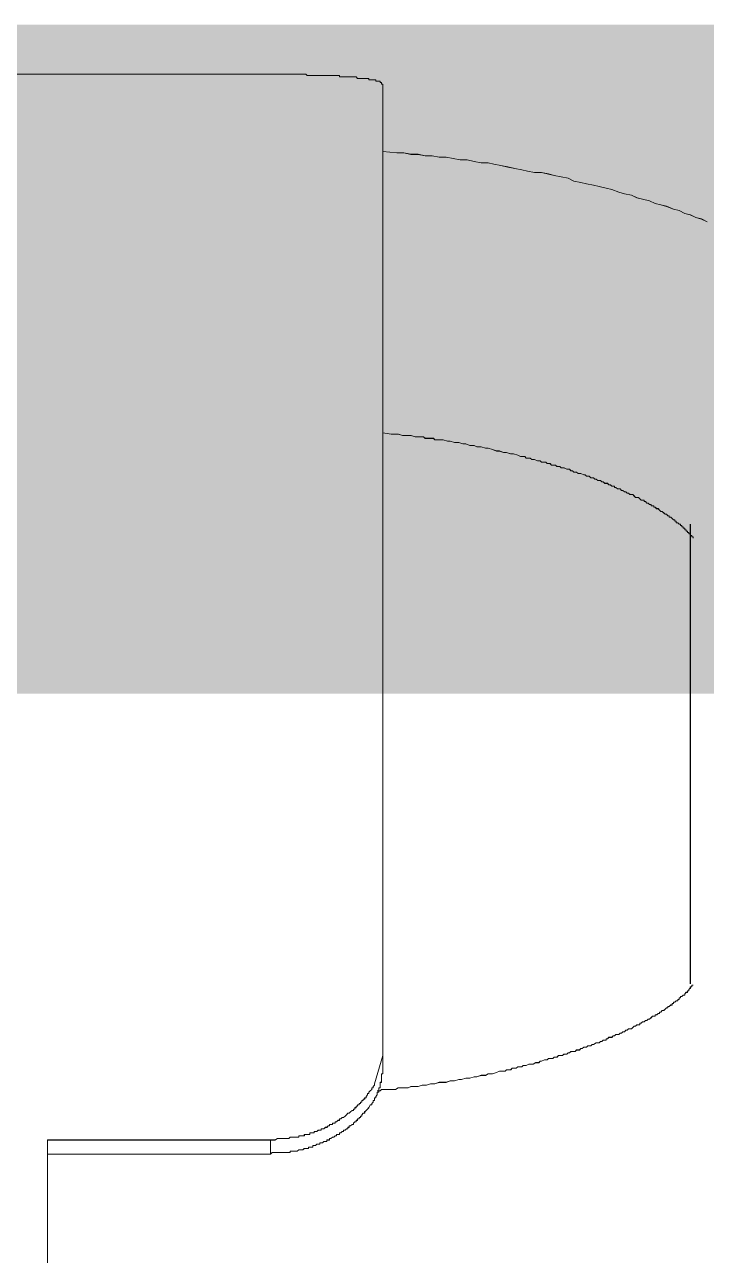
# Model space of a CAD drawing. Header units: millimetres. Extents: x -8913 to 62688, y -13000 to 43000.
# Drawn here: x 48638.89 to 48664.39, y 16071.36 to 16117.35 of the extents above; entities that cross this region are included whole.
import ezdxf
from ezdxf.enums import TextEntityAlignment as Align

# ---------------------------------------------------------------- set-up
doc = ezdxf.new("R2010")
doc.units = ezdxf.units.MM
doc.header["$MEASUREMENT"] = 0
doc.linetypes.add('HIDDEN2', pattern=[4.7625, 3.175, -1.5875])
for name, color, linetype, lineweight in [('08--DETREF', 7, 'Continuous', 25), ('08--SECTREF-1', 2, 'Continuous', 25), ('08--SECTREF-2', 4, 'Continuous', 35), ('1735 X DT-5BR-FFP$0$N--SANITARY-2', 9, 'Continuous', 18), ('N--DRAINPOINT', 251, 'Continuous', 18), ('N--SANITARY-1', 9, 'Continuous', 18), ('Z--X-REF', 7, 'Continuous', 0)]:
    doc.layers.add(name, color=color, linetype=linetype, lineweight=lineweight)
doc.styles.add('ISO', font='isocp2.shx', dxfattribs={"width": 0.8})

# ---------------------------------------------------------------- blocks, each defined once
blk = doc.blocks.new('1735 X DT-5BR-FFP$0$A$C491B616C')
at = {"lineweight": 9, "ltscale": 5}
for points in [[(-86.148, -64.635), (-86.148, -82.371)], [(-105.744, -84.505), (-105.659, -84.332), (-105.573, -84.246), (-105.487, -84.164), (-105.403, -84.078), (-105.403, -83.991), (-105.318, -83.991), (-105.232, -83.905), (-105.232, -83.823), (-105.148, -83.823), (-105.148, -83.736), (-105.062, -83.736), (-105.062, -83.65), (-104.977, -83.65), (-104.977, -83.564), (-104.891, -83.564), (-104.891, -83.48), (-104.807, -83.48), (-104.722, -83.395), (-104.722, -83.309), (-104.636, -83.309), (-104.552, -83.223), (-104.466, -83.223), (-104.466, -83.139), (-104.381, -83.139), (-104.381, -83.053), (-104.295, -83.053), (-104.211, -82.968), (-104.126, -82.968), (-104.126, -82.882), (-104.04, -82.882), (-103.956, -82.798), (-103.87, -82.798), (-103.87, -82.712), (-103.785, -82.712), (-103.699, -82.712), (-103.699, -82.627), (-103.615, -82.627), (-103.53, -82.543), (-103.444, -82.543), (-103.358, -82.457), (-103.274, -82.457), (-103.274, -82.371), (-103.187, -82.371), (-103.103, -82.371), (-103.103, -82.286), (-103.017, -82.286), (-102.933, -82.286), (-102.846, -82.202), (-102.762, -82.202), (-102.676, -82.202), (-102.676, -82.116), (-102.591, -82.116), (-102.507, -82.116), (-102.421, -82.031), (-102.337, -82.031), (-102.25, -82.031), (-102.25, -81.945), (-102.166, -81.945), (-102.08, -81.945), (-101.995, -81.945), (-101.995, -81.861), (-101.911, -81.861), (-101.825, -81.861), (-101.741, -81.861), (-101.654, -81.775), (-101.57, -81.775), (-101.484, -81.775), (-101.399, -81.775), (-101.315, -81.69), (-101.229, -81.69), (-101.145, -81.69), (-101.058, -81.69), (-100.974, -81.69), (-100.888, -81.69), (-100.888, -81.604), (-100.802, -81.604), (-100.717, -81.604), (-100.631, -81.604), (-100.547, -81.604), (-100.461, -81.604), (-100.376, -81.604), (-100.29, -81.604), (-100.206, -81.604), (-100.121, -81.604), (-100.035, -81.604), (-99.951, -81.604), (-99.78, -81.604), (-99.694, -81.52)], [(-99.694, -81.52), (-99.694, -82.371)], [(-86.148, -81.52), (-99.694, -81.52)], [(-99.694, -82.371), (-99.865, -82.371), (-99.951, -82.371), (-100.121, -82.457), (-100.206, -82.457), (-100.29, -82.457), (-100.376, -82.457), (-100.461, -82.457), (-100.547, -82.457), (-100.631, -82.457), (-100.717, -82.457), (-100.802, -82.457), (-100.888, -82.543), (-100.974, -82.543), (-101.058, -82.543), (-101.145, -82.543), (-101.229, -82.543), (-101.315, -82.543), (-101.399, -82.543), (-101.399, -82.627), (-101.484, -82.627), (-101.57, -82.627), (-101.654, -82.627), (-101.741, -82.627), (-101.741, -82.712), (-101.825, -82.712), (-101.911, -82.712), (-101.995, -82.712), (-102.08, -82.712), (-102.08, -82.798), (-102.166, -82.798), (-102.25, -82.798), (-102.337, -82.798), (-102.337, -82.882), (-102.421, -82.882), (-102.507, -82.882), (-102.591, -82.968), (-102.676, -82.968), (-102.762, -82.968), (-102.762, -83.053), (-102.846, -83.053), (-102.933, -83.053), (-103.017, -83.139), (-103.103, -83.139), (-103.187, -83.223), (-103.274, -83.223), (-103.274, -83.309), (-103.358, -83.309), (-103.444, -83.309), (-103.444, -83.395), (-103.53, -83.395), (-103.615, -83.395), (-103.615, -83.48), (-103.699, -83.48), (-103.785, -83.564), (-103.87, -83.564), (-103.87, -83.65), (-103.956, -83.65), (-104.04, -83.736), (-104.126, -83.736), (-104.211, -83.823), (-104.295, -83.905), (-104.381, -83.991), (-104.466, -83.991), (-104.552, -84.078), (-104.636, -84.164), (-104.722, -84.164), (-104.722, -84.246), (-104.807, -84.246), (-104.807, -84.332), (-104.891, -84.332), (-104.891, -84.419), (-104.977, -84.419), (-104.977, -84.505), (-105.062, -84.505), (-105.062, -84.589), (-105.148, -84.589), (-105.148, -84.674), (-105.232, -84.674), (-105.232, -84.76), (-105.318, -84.76), (-105.318, -84.844), (-105.403, -84.844), (-105.403, -84.93), (-105.487, -84.93), (-105.487, -85.015), (-105.573, -85.101), (-105.573, -85.185), (-105.659, -85.185), (-105.659, -85.271), (-105.744, -85.356), (-105.83, -85.442), (-105.83, -85.526), (-105.914, -85.526), (-105.914, -85.612), (-106, -85.697), (-106, -85.783)], [(-86.148, -82.371), (-99.694, -82.371)], [(-106.512, -86.549), (-106.512, -86.465), (-106.512, -86.379), (-106.426, -86.379), (-106.426, -86.293), (-106.426, -86.208), (-106.426, -86.124), (-106.426, -86.038), (-106.426, -85.953), (-106.426, -85.867), (-106.341, -85.867), (-106.341, -85.783), (-106.341, -85.697), (-106.341, -85.612), (-106.341, -85.526), (-106.255, -85.526), (-106.255, -85.442), (-106.255, -85.356), (-106.255, -85.271), (-106.171, -85.271), (-106.171, -85.185), (-106.171, -85.101), (-106.085, -85.015), (-106.085, -84.93), (-106, -84.93), (-106, -84.844), (-106, -84.76), (-105.914, -84.76), (-105.914, -84.674), (-105.83, -84.589), (-105.83, -84.505), (-105.744, -84.505)], [(-125.339, -91.752), (-125.255, -91.752), (-125.255, -91.667), (-125.169, -91.667), (-125.169, -91.581), (-125.085, -91.497), (-125.085, -91.41), (-125, -91.41), (-125, -91.326), (-124.914, -91.326), (-124.83, -91.24), (-124.83, -91.154), (-124.743, -91.154), (-124.659, -91.069), (-124.573, -91.069), (-124.573, -90.985), (-124.489, -90.985), (-124.489, -90.899), (-124.404, -90.899), (-124.404, -90.813), (-124.318, -90.813), (-124.234, -90.727), (-124.147, -90.727), (-124.147, -90.644), (-124.063, -90.644), (-124.063, -90.558), (-123.977, -90.558), (-123.893, -90.472), (-123.808, -90.472), (-123.808, -90.387), (-123.722, -90.387), (-123.638, -90.301), (-123.551, -90.217), (-123.467, -90.217), (-123.381, -90.131), (-123.297, -90.131), (-123.297, -90.046), (-123.21, -90.046), (-123.126, -89.96), (-123.04, -89.96), (-123.04, -89.876), (-122.954, -89.876), (-122.869, -89.876), (-122.783, -89.79), (-122.699, -89.705), (-122.614, -89.705), (-122.528, -89.619), (-122.444, -89.619), (-122.358, -89.535), (-122.273, -89.535), (-122.187, -89.448), (-122.103, -89.448), (-122.103, -89.364), (-122.018, -89.364), (-121.932, -89.364), (-121.848, -89.278), (-121.762, -89.278), (-121.677, -89.194), (-121.591, -89.107), (-121.507, -89.107), (-121.422, -89.107), (-121.336, -89.023), (-121.252, -89.023), (-121.166, -88.937), (-121.081, -88.937), (-120.995, -88.852), (-120.911, -88.852), (-120.825, -88.766), (-120.74, -88.766), (-120.654, -88.766), (-120.57, -88.682), (-120.484, -88.682), (-120.397, -88.596), (-120.313, -88.596), (-120.229, -88.596), (-120.143, -88.511), (-120.058, -88.511), (-120.058, -88.427), (-119.972, -88.427), (-119.888, -88.427), (-119.801, -88.341), (-119.717, -88.341), (-119.633, -88.255), (-119.547, -88.255), (-119.462, -88.255), (-119.292, -88.17), (-119.205, -88.17), (-119.121, -88.086), (-119.037, -88.086), (-118.951, -88.086), (-118.866, -88), (-118.78, -88), (-118.696, -88), (-118.609, -87.915), (-118.525, -87.915), (-118.441, -87.829), (-118.355, -87.829), (-118.268, -87.829), (-118.184, -87.743), (-118.098, -87.743), (-117.927, -87.743), (-117.843, -87.659), (-117.757, -87.659), (-117.672, -87.574), (-117.586, -87.574), (-117.502, -87.574), (-117.416, -87.488), (-117.247, -87.488), (-117.161, -87.488), (-117.076, -87.402), (-116.99, -87.402), (-116.906, -87.402), (-116.82, -87.316), (-116.651, -87.316), (-116.565, -87.316), (-116.48, -87.233), (-116.394, -87.233), (-116.31, -87.233), (-116.139, -87.147), (-116.055, -87.147), (-115.969, -87.061), (-115.884, -87.061), (-115.798, -87.061), (-115.628, -86.975), (-115.542, -86.975), (-115.457, -86.975), (-115.371, -86.975), (-115.201, -86.89), (-115.116, -86.89), (-115.03, -86.89), (-114.946, -86.806), (-114.775, -86.806), (-114.691, -86.806), (-114.605, -86.72), (-114.52, -86.72), (-114.35, -86.72), (-114.265, -86.634), (-114.179, -86.634), (-114.009, -86.634), (-113.924, -86.549), (-113.838, -86.549), (-113.754, -86.549), (-113.583, -86.549), (-113.413, -86.465), (-113.156, -86.379), (-112.901, -86.379), (-112.73, -86.293), (-112.475, -86.293), (-112.219, -86.208), (-112.048, -86.208), (-111.793, -86.124), (-111.538, -86.124), (-111.283, -86.038), (-111.113, -86.038), (-110.856, -85.953), (-110.6, -85.953), (-110.345, -85.867), (-110.09, -85.867), (-109.919, -85.867), (-109.663, -85.783), (-109.408, -85.783), (-109.153, -85.697), (-108.898, -85.697), (-108.641, -85.612), (-108.471, -85.612), (-108.3, -85.612), (-108.216, -85.612), (-108.043, -85.526), (-107.959, -85.526), (-107.788, -85.526), (-107.704, -85.526), (-107.533, -85.526), (-107.447, -85.526), (-107.277, -85.442), (-107.192, -85.442), (-107.108, -85.442), (-106.937, -85.442), (-106.851, -85.442), (-106.681, -85.442), (-106.596, -85.442), (-106.426, -85.442), (-106.341, -85.356), (-106.171, -85.356)], [(-106, -85.783), (-106.512, -87.488)], [(-106.512, -87.488), (-106.512, -86.549)], [(-106.512, -87.488), (-106.512, -146.41)], [(-125.169, -119.721), (-125.169, -91.838)], [(-126.194, -138.054), (-125.853, -138.224), (-125.51, -138.309), (-125.169, -138.479), (-124.83, -138.565), (-124.489, -138.736), (-124.147, -138.82), (-123.722, -138.992), (-123.381, -139.079), (-123.04, -139.161), (-122.699, -139.333), (-122.273, -139.418), (-121.932, -139.502), (-121.591, -139.675), (-121.166, -139.759), (-120.825, -139.845), (-120.397, -140.016), (-120.058, -140.1), (-119.633, -140.186), (-119.292, -140.271), (-118.866, -140.357), (-118.525, -140.441), (-118.098, -140.527), (-117.757, -140.698), (-117.331, -140.782), (-116.906, -140.867), (-116.565, -140.953), (-116.139, -141.039), (-115.712, -141.039), (-115.287, -141.123), (-114.946, -141.208), (-114.52, -141.294), (-114.095, -141.378), (-113.669, -141.464), (-113.242, -141.549), (-112.901, -141.635), (-112.475, -141.635), (-112.048, -141.719), (-111.623, -141.805), (-111.197, -141.805), (-110.772, -141.89), (-110.345, -141.976), (-109.919, -141.976), (-109.494, -142.062), (-109.067, -142.062), (-108.641, -142.146), (-108.216, -142.146), (-107.788, -142.231), (-107.363, -142.231), (-106.512, -142.317)], [(-106.512, -146.41), (-106.426, -146.41), (-106.426, -146.496), (-106.341, -146.496), (-106.341, -146.582), (-106.255, -146.582), (-106.171, -146.582), (-106.085, -146.582), (-106.085, -146.666), (-106, -146.666), (-105.914, -146.666), (-105.83, -146.666), (-105.744, -146.666), (-105.659, -146.666), (-105.659, -146.751), (-105.573, -146.751), (-105.487, -146.751), (-105.403, -146.751), (-105.318, -146.751), (-105.232, -146.751), (-105.148, -146.751), (-105.062, -146.751), (-104.977, -146.751), (-104.891, -146.837), (-104.807, -146.837), (-104.722, -146.837), (-104.636, -146.837), (-104.552, -146.837), (-104.466, -146.837), (-104.381, -146.837), (-104.295, -146.837), (-104.211, -146.837), (-104.126, -146.837), (-104.04, -146.837), (-103.956, -146.837), (-103.87, -146.837), (-103.87, -146.923), (-103.785, -146.923), (-103.699, -146.923), (-103.615, -146.923), (-103.53, -146.923), (-103.444, -146.923), (-103.358, -146.923), (-103.274, -146.923), (-103.187, -146.923), (-103.103, -146.923), (-103.017, -146.923), (-102.933, -146.923), (-102.846, -146.923), (-102.762, -146.923), (-102.676, -146.923), (-102.591, -146.923), (-102.507, -146.923), (-102.421, -146.923), (-102.337, -146.923), (-102.25, -146.923), (-102.166, -146.923), (-102.08, -146.923), (-101.995, -146.923), (-101.911, -146.923), (-101.825, -147.007), (-101.741, -147.007), (-101.654, -147.007), (-101.57, -147.007), (-101.484, -147.007), (-101.399, -147.007), (-101.315, -147.007), (-101.229, -147.007), (-101.145, -147.007), (-101.058, -147.007), (-100.974, -147.007), (-100.888, -147.007), (-100.802, -147.007), (-100.717, -147.007), (-100.547, -147.007), (-100.376, -147.007), (-100.206, -147.007), (-100.035, -147.007), (-99.694, -147.007)], [(97.291, -147.007), (-99.694, -147.007)]]:
    blk.add_lwpolyline(points, dxfattribs=at)
blk.add_open_spline([(-106.512, -125.264), (-106.512, -125.264), (-107.022, -125.178), (-107.022, -125.178), (-107.022, -125.178), (-107.277, -125.178), (-107.277, -125.178), (-107.277, -125.178), (-107.447, -125.178), (-107.447, -125.178), (-107.447, -125.178), (-107.704, -125.091), (-107.704, -125.091), (-107.704, -125.091), (-107.959, -125.091), (-107.959, -125.091), (-107.959, -125.091), (-108.216, -125.091), (-108.216, -125.091), (-108.216, -125.091), (-108.471, -125.007), (-108.471, -125.007), (-108.471, -125.007), (-108.727, -125.007), (-108.727, -125.007), (-108.727, -125.007), (-108.982, -125.007), (-108.982, -125.007), (-108.982, -125.007), (-109.067, -124.923), (-109.067, -124.923), (-109.067, -124.923), (-109.237, -124.923), (-109.237, -124.923), (-109.237, -124.923), (-109.323, -124.923), (-109.323, -124.923), (-109.323, -124.923), (-109.408, -124.923), (-109.408, -124.923), (-109.408, -124.923), (-109.578, -124.923), (-109.578, -124.923), (-109.578, -124.923), (-109.663, -124.836), (-109.663, -124.836), (-109.663, -124.836), (-109.833, -124.836), (-109.833, -124.836), (-109.833, -124.836), (-109.919, -124.836), (-109.919, -124.836), (-109.919, -124.836), (-110.004, -124.836), (-110.004, -124.836), (-110.004, -124.836), (-110.174, -124.836), (-110.174, -124.836), (-110.174, -124.836), (-110.429, -124.75), (-110.429, -124.75), (-110.429, -124.75), (-110.6, -124.75), (-110.6, -124.75), (-110.6, -124.75), (-110.856, -124.666), (-110.856, -124.666), (-110.856, -124.666), (-111.113, -124.666), (-111.113, -124.666), (-111.113, -124.666), (-111.368, -124.58), (-111.368, -124.58), (-111.368, -124.58), (-111.538, -124.58), (-111.538, -124.58), (-111.538, -124.58), (-111.793, -124.495), (-111.793, -124.495), (-111.793, -124.495), (-112.048, -124.495), (-112.048, -124.495), (-112.048, -124.495), (-112.219, -124.409), (-112.219, -124.409), (-112.219, -124.409), (-112.475, -124.409), (-112.475, -124.409), (-112.475, -124.409), (-112.73, -124.325), (-112.73, -124.325), (-112.73, -124.325), (-112.901, -124.325), (-112.901, -124.325), (-112.901, -124.325), (-113.156, -124.239), (-113.156, -124.239), (-113.156, -124.239), (-113.413, -124.154), (-113.413, -124.154), (-113.413, -124.154), (-113.583, -124.154), (-113.583, -124.154), (-113.583, -124.154), (-113.838, -124.068), (-113.838, -124.068), (-113.838, -124.068), (-114.009, -124.068), (-114.009, -124.068), (-114.009, -124.068), (-114.265, -123.984), (-114.265, -123.984), (-114.265, -123.984), (-114.434, -123.984), (-114.434, -123.984), (-114.434, -123.984), (-114.691, -123.898), (-114.691, -123.898), (-114.691, -123.898), (-114.861, -123.813), (-114.861, -123.813), (-114.861, -123.813), (-115.03, -123.813), (-115.03, -123.813), (-115.03, -123.813), (-115.116, -123.813), (-115.116, -123.813), (-115.116, -123.813), (-115.201, -123.727), (-115.201, -123.727), (-115.201, -123.727), (-115.287, -123.727), (-115.287, -123.727), (-115.287, -123.727), (-115.457, -123.727), (-115.457, -123.727), (-115.457, -123.727), (-115.542, -123.643), (-115.542, -123.643), (-115.542, -123.643), (-115.628, -123.643), (-115.628, -123.643), (-115.628, -123.643), (-115.712, -123.643), (-115.712, -123.643), (-115.712, -123.643), (-115.884, -123.557), (-115.884, -123.557), (-115.884, -123.557), (-115.969, -123.557), (-115.969, -123.557), (-115.969, -123.557), (-116.055, -123.557), (-116.055, -123.557), (-116.055, -123.557), (-116.139, -123.472), (-116.139, -123.472), (-116.139, -123.472), (-116.224, -123.472), (-116.224, -123.472), (-116.224, -123.472), (-116.394, -123.472), (-116.394, -123.472), (-116.394, -123.472), (-116.48, -123.388), (-116.48, -123.388), (-116.48, -123.388), (-116.565, -123.388), (-116.565, -123.388), (-116.565, -123.388), (-116.651, -123.388), (-116.651, -123.388), (-116.651, -123.388), (-116.735, -123.302), (-116.735, -123.302), (-116.735, -123.302), (-116.82, -123.302), (-116.82, -123.302), (-116.82, -123.302), (-116.99, -123.302), (-116.99, -123.302), (-116.99, -123.302), (-117.076, -123.216), (-117.076, -123.216), (-117.076, -123.216), (-117.161, -123.216), (-117.161, -123.216), (-117.161, -123.216), (-117.247, -123.216), (-117.247, -123.216), (-117.247, -123.216), (-117.331, -123.131), (-117.331, -123.131), (-117.331, -123.131), (-117.416, -123.131), (-117.416, -123.131), (-117.416, -123.131), (-117.502, -123.131), (-117.502, -123.131), (-117.502, -123.131), (-117.672, -123.047), (-117.672, -123.047), (-117.672, -123.047), (-117.757, -123.047), (-117.757, -123.047), (-117.757, -123.047), (-117.843, -123.047), (-117.843, -123.047), (-117.843, -123.047), (-117.927, -122.961), (-117.927, -122.961), (-117.927, -122.961), (-118.013, -122.961), (-118.013, -122.961), (-118.013, -122.961), (-118.098, -122.876), (-118.098, -122.876), (-118.098, -122.876), (-118.184, -122.876), (-118.184, -122.876), (-118.184, -122.876), (-118.268, -122.876), (-118.268, -122.876), (-118.268, -122.876), (-118.355, -122.79), (-118.355, -122.79), (-118.355, -122.79), (-118.441, -122.79), (-118.441, -122.79), (-118.441, -122.79), (-118.525, -122.79), (-118.525, -122.79), (-118.525, -122.79), (-118.696, -122.706), (-118.696, -122.706), (-118.696, -122.706), (-118.78, -122.706), (-118.78, -122.706), (-118.78, -122.706), (-118.866, -122.62), (-118.866, -122.62), (-118.866, -122.62), (-118.951, -122.62), (-118.951, -122.62), (-118.951, -122.62), (-119.037, -122.62), (-119.037, -122.62), (-119.037, -122.62), (-119.121, -122.535), (-119.121, -122.535), (-119.121, -122.535), (-119.205, -122.535), (-119.205, -122.535), (-119.205, -122.535), (-119.292, -122.535), (-119.292, -122.535), (-119.292, -122.535), (-119.376, -122.449), (-119.376, -122.449), (-119.376, -122.449), (-119.462, -122.449), (-119.462, -122.449), (-119.462, -122.449), (-119.547, -122.363), (-119.547, -122.363), (-119.547, -122.363), (-119.633, -122.363), (-119.633, -122.363), (-119.633, -122.363), (-119.717, -122.363), (-119.717, -122.363), (-119.717, -122.363), (-119.801, -122.278), (-119.801, -122.278), (-119.801, -122.278), (-119.888, -122.278), (-119.888, -122.278), (-119.888, -122.278), (-119.972, -122.194), (-119.972, -122.194), (-119.972, -122.194), (-120.058, -122.194), (-120.058, -122.194), (-120.058, -122.194), (-120.143, -122.194), (-120.143, -122.194), (-120.143, -122.194), (-120.229, -122.108), (-120.229, -122.108), (-120.229, -122.108), (-120.313, -122.108), (-120.313, -122.108), (-120.313, -122.108), (-120.397, -122.022), (-120.397, -122.022), (-120.397, -122.022), (-120.484, -122.022), (-120.484, -122.022), (-120.484, -122.022), (-120.57, -122.022), (-120.57, -122.022), (-120.57, -122.022), (-120.57, -121.936), (-120.57, -121.936), (-120.57, -121.936), (-120.654, -121.936), (-120.654, -121.936), (-120.654, -121.936), (-120.74, -121.853), (-120.74, -121.853), (-120.74, -121.853), (-120.825, -121.853), (-120.825, -121.853), (-120.825, -121.853), (-120.911, -121.853), (-120.911, -121.853), (-120.911, -121.853), (-120.995, -121.767), (-120.995, -121.767), (-120.995, -121.767), (-121.081, -121.767), (-121.081, -121.767), (-121.081, -121.767), (-121.166, -121.681), (-121.166, -121.681), (-121.166, -121.681), (-121.252, -121.681), (-121.252, -121.681), (-121.252, -121.681), (-121.336, -121.595), (-121.336, -121.595), (-121.336, -121.595), (-121.422, -121.595), (-121.422, -121.595), (-121.422, -121.595), (-121.507, -121.512), (-121.507, -121.512), (-121.507, -121.512), (-121.591, -121.512), (-121.591, -121.512), (-121.591, -121.512), (-121.677, -121.512), (-121.677, -121.512), (-121.677, -121.512), (-121.762, -121.426), (-121.762, -121.426), (-121.762, -121.426), (-121.848, -121.34), (-121.848, -121.34), (-121.848, -121.34), (-121.932, -121.34), (-121.932, -121.34), (-121.932, -121.34), (-122.018, -121.34), (-122.018, -121.34), (-122.018, -121.34), (-122.103, -121.254), (-122.103, -121.254), (-122.103, -121.254), (-122.187, -121.169), (-122.187, -121.169), (-122.187, -121.169), (-122.273, -121.169), (-122.273, -121.169), (-122.273, -121.169), (-122.358, -121.169), (-122.358, -121.169), (-122.358, -121.169), (-122.358, -121.085), (-122.358, -121.085), (-122.358, -121.085), (-122.444, -121.085), (-122.444, -121.085), (-122.444, -121.085), (-122.528, -120.999), (-122.528, -120.999), (-122.528, -120.999), (-122.614, -120.999), (-122.614, -120.999), (-122.614, -120.999), (-122.699, -120.914), (-122.699, -120.914), (-122.699, -120.914), (-122.783, -120.914), (-122.783, -120.914), (-122.783, -120.914), (-122.783, -120.828), (-122.783, -120.828), (-122.783, -120.828), (-122.869, -120.828), (-122.869, -120.828), (-122.869, -120.828), (-122.954, -120.828), (-122.954, -120.828), (-122.954, -120.828), (-122.954, -120.744), (-122.954, -120.744), (-122.954, -120.744), (-123.04, -120.744), (-123.04, -120.744), (-123.04, -120.744), (-123.126, -120.658), (-123.126, -120.658), (-123.126, -120.658), (-123.21, -120.658), (-123.21, -120.658), (-123.21, -120.658), (-123.297, -120.573), (-123.297, -120.573), (-123.297, -120.573), (-123.381, -120.487), (-123.381, -120.487), (-123.381, -120.487), (-123.467, -120.487), (-123.467, -120.487), (-123.467, -120.487), (-123.551, -120.403), (-123.551, -120.403), (-123.551, -120.403), (-123.638, -120.317), (-123.638, -120.317), (-123.638, -120.317), (-123.722, -120.317), (-123.722, -120.317), (-123.722, -120.317), (-123.808, -120.232), (-123.808, -120.232), (-123.808, -120.232), (-123.893, -120.232), (-123.893, -120.232), (-123.893, -120.232), (-123.893, -120.146), (-123.893, -120.146), (-123.893, -120.146), (-123.977, -120.146), (-123.977, -120.146), (-123.977, -120.146), (-124.063, -120.062), (-124.063, -120.062), (-124.063, -120.062), (-124.147, -119.975), (-124.147, -119.975), (-124.147, -119.975), (-124.234, -119.975), (-124.234, -119.975), (-124.234, -119.975), (-124.234, -119.891), (-124.234, -119.891), (-124.234, -119.891), (-124.318, -119.891), (-124.318, -119.891), (-124.318, -119.891), (-124.318, -119.805), (-124.318, -119.805), (-124.318, -119.805), (-124.404, -119.805), (-124.404, -119.805), (-124.404, -119.805), (-124.489, -119.721), (-124.489, -119.721), (-124.489, -119.721), (-124.573, -119.721), (-124.573, -119.721), (-124.573, -119.721), (-124.573, -119.634), (-124.573, -119.634), (-124.573, -119.634), (-124.659, -119.634), (-124.659, -119.634), (-124.659, -119.634), (-124.659, -119.55), (-124.659, -119.55), (-124.659, -119.55), (-124.743, -119.55), (-124.743, -119.55), (-124.743, -119.55), (-124.743, -119.466), (-124.743, -119.466), (-124.743, -119.466), (-124.83, -119.466), (-124.83, -119.466), (-124.83, -119.466), (-124.83, -119.379), (-124.83, -119.379), (-124.83, -119.379), (-124.914, -119.379), (-124.914, -119.379), (-124.914, -119.379), (-124.914, -119.293), (-124.914, -119.293), (-124.914, -119.293), (-125, -119.293), (-125, -119.293), (-125, -119.293), (-125, -119.209), (-125, -119.209), (-125, -119.209), (-125.085, -119.209), (-125.085, -119.209), (-125.085, -119.209), (-125.085, -119.125), (-125.085, -119.125), (-125.085, -119.125), (-125.169, -119.125), (-125.169, -119.125), (-125.169, -119.125), (-125.169, -119.038), (-125.169, -119.038), (-125.169, -119.038), (-125.255, -119.038), (-125.255, -119.038), (-125.255, -119.038), (-125.255, -118.952), (-125.255, -118.952), (-125.255, -118.952), (-125.339, -118.952), (-125.339, -118.952), (-125.339, -118.952), (-125.339, -118.868), (-125.339, -118.868), (-125.339, -118.868), (-125.339, -118.952), (-125.339, -118.952)], degree=3, knots=[0, 0, 0, 0, 1, 1, 1, 2, 2, 2, 3, 3, 3, 4, 4, 4, 5, 5, 5, 6, 6, 6, 7, 7, 7, 8, 8, 8, 9, 9, 9, 10, 10, 10, 11, 11, 11, 12, 12, 12, 13, 13, 13, 14, 14, 14, 15, 15, 15, 16, 16, 16, 17, 17, 17, 18, 18, 18, 19, 19, 19, 20, 20, 20, 21, 21, 21, 22, 22, 22, 23, 23, 23, 24, 24, 24, 25, 25, 25, 26, 26, 26, 27, 27, 27, 28, 28, 28, 29, 29, 29, 30, 30, 30, 31, 31, 31, 32, 32, 32, 33, 33, 33, 34, 34, 34, 35, 35, 35, 36, 36, 36, 37, 37, 37, 38, 38, 38, 39, 39, 39, 40, 40, 40, 41, 41, 41, 42, 42, 42, 43, 43, 43, 44, 44, 44, 45, 45, 45, 46, 46, 46, 47, 47, 47, 48, 48, 48, 49, 49, 49, 50, 50, 50, 51, 51, 51, 52, 52, 52, 53, 53, 53, 54, 54, 54, 55, 55, 55, 56, 56, 56, 57, 57, 57, 58, 58, 58, 59, 59, 59, 60, 60, 60, 61, 61, 61, 62, 62, 62, 63, 63, 63, 64, 64, 64, 65, 65, 65, 66, 66, 66, 67, 67, 67, 68, 68, 68, 69, 69, 69, 70, 70, 70, 71, 71, 71, 72, 72, 72, 73, 73, 73, 74, 74, 74, 75, 75, 75, 76, 76, 76, 77, 77, 77, 78, 78, 78, 79, 79, 79, 80, 80, 80, 81, 81, 81, 82, 82, 82, 83, 83, 83, 84, 84, 84, 85, 85, 85, 86, 86, 86, 87, 87, 87, 88, 88, 88, 89, 89, 89, 90, 90, 90, 91, 91, 91, 92, 92, 92, 93, 93, 93, 94, 94, 94, 95, 95, 95, 96, 96, 96, 97, 97, 97, 98, 98, 98, 99, 99, 99, 100, 100, 100, 101, 101, 101, 102, 102, 102, 103, 103, 103, 104, 104, 104, 105, 105, 105, 106, 106, 106, 107, 107, 107, 108, 108, 108, 109, 109, 109, 110, 110, 110, 111, 111, 111, 112, 112, 112, 113, 113, 113, 114, 114, 114, 115, 115, 115, 116, 116, 116, 117, 117, 117, 118, 118, 118, 119, 119, 119, 120, 120, 120, 121, 121, 121, 122, 122, 122, 123, 123, 123, 124, 124, 124, 125, 125, 125, 126, 126, 126, 127, 127, 127, 128, 128, 128, 129, 129, 129, 130, 130, 130, 131, 131, 131, 132, 132, 132, 133, 133, 133, 134, 134, 134, 135, 135, 135, 136, 136, 136, 137, 137, 137, 138, 138, 138, 139, 139, 139, 140, 140, 140, 141, 141, 141, 142, 142, 142, 143, 143, 143, 144, 144, 144, 145, 145, 145, 146, 146, 146, 147, 147, 147, 148, 148, 148, 149, 149, 149, 150, 150, 150, 151, 151, 151, 152, 152, 152, 153, 153, 153, 154, 154, 154, 155, 155, 155, 156, 156, 156, 157, 157, 157, 158, 158, 158, 159, 159, 159, 160, 160, 160, 161, 161, 161, 162, 162, 162, 163, 163, 163, 164, 164, 164, 165, 165, 165, 166, 166, 166, 167, 167, 167, 168, 168, 168, 169, 169, 169, 170, 170, 170, 171, 171, 171, 172, 172, 172, 173, 173, 173, 174, 174, 174, 174], dxfattribs=at)
blk = doc.blocks.new('1735 X DT-5BR-FFP')
at = {"layer": '1735 X DT-5BR-FFP$0$N--SANITARY-2', "xscale": 0.6161137440758294, "yscale": 0.6161137440758294, "zscale": 0.6161137440758294, "rotation": 180}
blk.add_blockref('1735 X DT-5BR-FFP$0$A$C491B616C', (12799.169, 16024.925), dxfattribs=at)
blk = doc.blocks.new('*U219')
at = {"layer": '08--DETREF', "color": 251, "linetype": 'HIDDEN2', "ltscale": 100, "const_width": 35}
blk.add_lwpolyline([(-189465.282, 55104.06, 0.414214), (-189045.282, 54684.06), (-186281.113, 54684.06, 0.414214), (-185861.113, 55104.06), (-185861.113, 59302.942, 0.414214), (-186281.113, 59722.942), (-189045.282, 59722.942, 0.414214), (-189465.282, 59302.942)], format="xyb", close=True, dxfattribs=at)
at = {"layer": '08--SECTREF-1', "style": 'ISO', "width": 0.8, "flags": 4}
blk.add_attdef('DRG-NO', text='', height=250, dxfattribs=at).set_placement((-184474.304, 59953.744), align=Align.MIDDLE_CENTER)
at = {"layer": '08--SECTREF-2', "style": 'ISO', "width": 0.8, "flags": 4}
blk.add_attdef('SECTION', text='', height=350, dxfattribs=at).set_placement((-184474.304, 60374.375), align=Align.MIDDLE_CENTER)
blk = doc.blocks.new('A$C491B616C')
at = {"lineweight": 9, "ltscale": 5}
for points in [[(-86.148, -64.635), (-86.148, -82.371)], [(-105.744, -84.505), (-105.659, -84.332), (-105.573, -84.246), (-105.487, -84.164), (-105.403, -84.078), (-105.403, -83.991), (-105.318, -83.991), (-105.232, -83.905), (-105.232, -83.823), (-105.148, -83.823), (-105.148, -83.736), (-105.062, -83.736), (-105.062, -83.65), (-104.977, -83.65), (-104.977, -83.564), (-104.891, -83.564), (-104.891, -83.48), (-104.807, -83.48), (-104.722, -83.395), (-104.722, -83.309), (-104.636, -83.309), (-104.552, -83.223), (-104.466, -83.223), (-104.466, -83.139), (-104.381, -83.139), (-104.381, -83.053), (-104.295, -83.053), (-104.211, -82.968), (-104.126, -82.968), (-104.126, -82.882), (-104.04, -82.882), (-103.956, -82.798), (-103.87, -82.798), (-103.87, -82.712), (-103.785, -82.712), (-103.699, -82.712), (-103.699, -82.627), (-103.615, -82.627), (-103.53, -82.543), (-103.444, -82.543), (-103.358, -82.457), (-103.274, -82.457), (-103.274, -82.371), (-103.187, -82.371), (-103.103, -82.371), (-103.103, -82.286), (-103.017, -82.286), (-102.933, -82.286), (-102.846, -82.202), (-102.762, -82.202), (-102.676, -82.202), (-102.676, -82.116), (-102.591, -82.116), (-102.507, -82.116), (-102.421, -82.031), (-102.337, -82.031), (-102.25, -82.031), (-102.25, -81.945), (-102.166, -81.945), (-102.08, -81.945), (-101.995, -81.945), (-101.995, -81.861), (-101.911, -81.861), (-101.825, -81.861), (-101.741, -81.861), (-101.654, -81.775), (-101.57, -81.775), (-101.484, -81.775), (-101.399, -81.775), (-101.315, -81.69), (-101.229, -81.69), (-101.145, -81.69), (-101.058, -81.69), (-100.974, -81.69), (-100.888, -81.69), (-100.888, -81.604), (-100.802, -81.604), (-100.717, -81.604), (-100.631, -81.604), (-100.547, -81.604), (-100.461, -81.604), (-100.376, -81.604), (-100.29, -81.604), (-100.206, -81.604), (-100.121, -81.604), (-100.035, -81.604), (-99.951, -81.604), (-99.78, -81.604), (-99.694, -81.52)], [(-99.694, -81.52), (-99.694, -82.371)], [(-86.148, -81.52), (-99.694, -81.52)], [(-99.694, -82.371), (-99.865, -82.371), (-99.951, -82.371), (-100.121, -82.457), (-100.206, -82.457), (-100.29, -82.457), (-100.376, -82.457), (-100.461, -82.457), (-100.547, -82.457), (-100.631, -82.457), (-100.717, -82.457), (-100.802, -82.457), (-100.888, -82.543), (-100.974, -82.543), (-101.058, -82.543), (-101.145, -82.543), (-101.229, -82.543), (-101.315, -82.543), (-101.399, -82.543), (-101.399, -82.627), (-101.484, -82.627), (-101.57, -82.627), (-101.654, -82.627), (-101.741, -82.627), (-101.741, -82.712), (-101.825, -82.712), (-101.911, -82.712), (-101.995, -82.712), (-102.08, -82.712), (-102.08, -82.798), (-102.166, -82.798), (-102.25, -82.798), (-102.337, -82.798), (-102.337, -82.882), (-102.421, -82.882), (-102.507, -82.882), (-102.591, -82.968), (-102.676, -82.968), (-102.762, -82.968), (-102.762, -83.053), (-102.846, -83.053), (-102.933, -83.053), (-103.017, -83.139), (-103.103, -83.139), (-103.187, -83.223), (-103.274, -83.223), (-103.274, -83.309), (-103.358, -83.309), (-103.444, -83.309), (-103.444, -83.395), (-103.53, -83.395), (-103.615, -83.395), (-103.615, -83.48), (-103.699, -83.48), (-103.785, -83.564), (-103.87, -83.564), (-103.87, -83.65), (-103.956, -83.65), (-104.04, -83.736), (-104.126, -83.736), (-104.211, -83.823), (-104.295, -83.905), (-104.381, -83.991), (-104.466, -83.991), (-104.552, -84.078), (-104.636, -84.164), (-104.722, -84.164), (-104.722, -84.246), (-104.807, -84.246), (-104.807, -84.332), (-104.891, -84.332), (-104.891, -84.419), (-104.977, -84.419), (-104.977, -84.505), (-105.062, -84.505), (-105.062, -84.589), (-105.148, -84.589), (-105.148, -84.674), (-105.232, -84.674), (-105.232, -84.76), (-105.318, -84.76), (-105.318, -84.844), (-105.403, -84.844), (-105.403, -84.93), (-105.487, -84.93), (-105.487, -85.015), (-105.573, -85.101), (-105.573, -85.185), (-105.659, -85.185), (-105.659, -85.271), (-105.744, -85.356), (-105.83, -85.442), (-105.83, -85.526), (-105.914, -85.526), (-105.914, -85.612), (-106, -85.697), (-106, -85.783)], [(-86.148, -82.371), (-99.694, -82.371)], [(-106.512, -86.549), (-106.512, -86.465), (-106.512, -86.379), (-106.426, -86.379), (-106.426, -86.293), (-106.426, -86.208), (-106.426, -86.124), (-106.426, -86.038), (-106.426, -85.953), (-106.426, -85.867), (-106.341, -85.867), (-106.341, -85.783), (-106.341, -85.697), (-106.341, -85.612), (-106.341, -85.526), (-106.255, -85.526), (-106.255, -85.442), (-106.255, -85.356), (-106.255, -85.271), (-106.171, -85.271), (-106.171, -85.185), (-106.171, -85.101), (-106.085, -85.015), (-106.085, -84.93), (-106, -84.93), (-106, -84.844), (-106, -84.76), (-105.914, -84.76), (-105.914, -84.674), (-105.83, -84.589), (-105.83, -84.505), (-105.744, -84.505)], [(-125.339, -91.752), (-125.255, -91.752), (-125.255, -91.667), (-125.169, -91.667), (-125.169, -91.581), (-125.085, -91.497), (-125.085, -91.41), (-125, -91.41), (-125, -91.326), (-124.914, -91.326), (-124.83, -91.24), (-124.83, -91.154), (-124.743, -91.154), (-124.659, -91.069), (-124.573, -91.069), (-124.573, -90.985), (-124.489, -90.985), (-124.489, -90.899), (-124.404, -90.899), (-124.404, -90.813), (-124.318, -90.813), (-124.234, -90.727), (-124.147, -90.727), (-124.147, -90.644), (-124.063, -90.644), (-124.063, -90.558), (-123.977, -90.558), (-123.893, -90.472), (-123.808, -90.472), (-123.808, -90.387), (-123.722, -90.387), (-123.638, -90.301), (-123.551, -90.217), (-123.467, -90.217), (-123.381, -90.131), (-123.297, -90.131), (-123.297, -90.046), (-123.21, -90.046), (-123.126, -89.96), (-123.04, -89.96), (-123.04, -89.876), (-122.954, -89.876), (-122.869, -89.876), (-122.783, -89.79), (-122.699, -89.705), (-122.614, -89.705), (-122.528, -89.619), (-122.444, -89.619), (-122.358, -89.535), (-122.273, -89.535), (-122.187, -89.448), (-122.103, -89.448), (-122.103, -89.364), (-122.018, -89.364), (-121.932, -89.364), (-121.848, -89.278), (-121.762, -89.278), (-121.677, -89.194), (-121.591, -89.107), (-121.507, -89.107), (-121.422, -89.107), (-121.336, -89.023), (-121.252, -89.023), (-121.166, -88.937), (-121.081, -88.937), (-120.995, -88.852), (-120.911, -88.852), (-120.825, -88.766), (-120.74, -88.766), (-120.654, -88.766), (-120.57, -88.682), (-120.484, -88.682), (-120.397, -88.596), (-120.313, -88.596), (-120.229, -88.596), (-120.143, -88.511), (-120.058, -88.511), (-120.058, -88.427), (-119.972, -88.427), (-119.888, -88.427), (-119.801, -88.341), (-119.717, -88.341), (-119.633, -88.255), (-119.547, -88.255), (-119.462, -88.255), (-119.292, -88.17), (-119.205, -88.17), (-119.121, -88.086), (-119.037, -88.086), (-118.951, -88.086), (-118.866, -88), (-118.78, -88), (-118.696, -88), (-118.609, -87.915), (-118.525, -87.915), (-118.441, -87.829), (-118.355, -87.829), (-118.268, -87.829), (-118.184, -87.743), (-118.098, -87.743), (-117.927, -87.743), (-117.843, -87.659), (-117.757, -87.659), (-117.672, -87.574), (-117.586, -87.574), (-117.502, -87.574), (-117.416, -87.488), (-117.247, -87.488), (-117.161, -87.488), (-117.076, -87.402), (-116.99, -87.402), (-116.906, -87.402), (-116.82, -87.316), (-116.651, -87.316), (-116.565, -87.316), (-116.48, -87.233), (-116.394, -87.233), (-116.31, -87.233), (-116.139, -87.147), (-116.055, -87.147), (-115.969, -87.061), (-115.884, -87.061), (-115.798, -87.061), (-115.628, -86.975), (-115.542, -86.975), (-115.457, -86.975), (-115.371, -86.975), (-115.201, -86.89), (-115.116, -86.89), (-115.03, -86.89), (-114.946, -86.806), (-114.775, -86.806), (-114.691, -86.806), (-114.605, -86.72), (-114.52, -86.72), (-114.35, -86.72), (-114.265, -86.634), (-114.179, -86.634), (-114.009, -86.634), (-113.924, -86.549), (-113.838, -86.549), (-113.754, -86.549), (-113.583, -86.549), (-113.413, -86.465), (-113.156, -86.379), (-112.901, -86.379), (-112.73, -86.293), (-112.475, -86.293), (-112.219, -86.208), (-112.048, -86.208), (-111.793, -86.124), (-111.538, -86.124), (-111.283, -86.038), (-111.113, -86.038), (-110.856, -85.953), (-110.6, -85.953), (-110.345, -85.867), (-110.09, -85.867), (-109.919, -85.867), (-109.663, -85.783), (-109.408, -85.783), (-109.153, -85.697), (-108.898, -85.697), (-108.641, -85.612), (-108.471, -85.612), (-108.3, -85.612), (-108.216, -85.612), (-108.043, -85.526), (-107.959, -85.526), (-107.788, -85.526), (-107.704, -85.526), (-107.533, -85.526), (-107.447, -85.526), (-107.277, -85.442), (-107.192, -85.442), (-107.108, -85.442), (-106.937, -85.442), (-106.851, -85.442), (-106.681, -85.442), (-106.596, -85.442), (-106.426, -85.442), (-106.341, -85.356), (-106.171, -85.356)], [(-106, -85.783), (-106.512, -87.488)], [(-106.512, -87.488), (-106.512, -86.549)], [(-106.512, -87.488), (-106.512, -146.41)], [(-125.169, -119.721), (-125.169, -91.838)], [(-126.194, -138.054), (-125.853, -138.224), (-125.51, -138.309), (-125.169, -138.479), (-124.83, -138.565), (-124.489, -138.736), (-124.147, -138.82), (-123.722, -138.992), (-123.381, -139.079), (-123.04, -139.161), (-122.699, -139.333), (-122.273, -139.418), (-121.932, -139.502), (-121.591, -139.675), (-121.166, -139.759), (-120.825, -139.845), (-120.397, -140.016), (-120.058, -140.1), (-119.633, -140.186), (-119.292, -140.271), (-118.866, -140.357), (-118.525, -140.441), (-118.098, -140.527), (-117.757, -140.698), (-117.331, -140.782), (-116.906, -140.867), (-116.565, -140.953), (-116.139, -141.039), (-115.712, -141.039), (-115.287, -141.123), (-114.946, -141.208), (-114.52, -141.294), (-114.095, -141.378), (-113.669, -141.464), (-113.242, -141.549), (-112.901, -141.635), (-112.475, -141.635), (-112.048, -141.719), (-111.623, -141.805), (-111.197, -141.805), (-110.772, -141.89), (-110.345, -141.976), (-109.919, -141.976), (-109.494, -142.062), (-109.067, -142.062), (-108.641, -142.146), (-108.216, -142.146), (-107.788, -142.231), (-107.363, -142.231), (-106.512, -142.317)], [(-106.512, -146.41), (-106.426, -146.41), (-106.426, -146.496), (-106.341, -146.496), (-106.341, -146.582), (-106.255, -146.582), (-106.171, -146.582), (-106.085, -146.582), (-106.085, -146.666), (-106, -146.666), (-105.914, -146.666), (-105.83, -146.666), (-105.744, -146.666), (-105.659, -146.666), (-105.659, -146.751), (-105.573, -146.751), (-105.487, -146.751), (-105.403, -146.751), (-105.318, -146.751), (-105.232, -146.751), (-105.148, -146.751), (-105.062, -146.751), (-104.977, -146.751), (-104.891, -146.837), (-104.807, -146.837), (-104.722, -146.837), (-104.636, -146.837), (-104.552, -146.837), (-104.466, -146.837), (-104.381, -146.837), (-104.295, -146.837), (-104.211, -146.837), (-104.126, -146.837), (-104.04, -146.837), (-103.956, -146.837), (-103.87, -146.837), (-103.87, -146.923), (-103.785, -146.923), (-103.699, -146.923), (-103.615, -146.923), (-103.53, -146.923), (-103.444, -146.923), (-103.358, -146.923), (-103.274, -146.923), (-103.187, -146.923), (-103.103, -146.923), (-103.017, -146.923), (-102.933, -146.923), (-102.846, -146.923), (-102.762, -146.923), (-102.676, -146.923), (-102.591, -146.923), (-102.507, -146.923), (-102.421, -146.923), (-102.337, -146.923), (-102.25, -146.923), (-102.166, -146.923), (-102.08, -146.923), (-101.995, -146.923), (-101.911, -146.923), (-101.825, -147.007), (-101.741, -147.007), (-101.654, -147.007), (-101.57, -147.007), (-101.484, -147.007), (-101.399, -147.007), (-101.315, -147.007), (-101.229, -147.007), (-101.145, -147.007), (-101.058, -147.007), (-100.974, -147.007), (-100.888, -147.007), (-100.802, -147.007), (-100.717, -147.007), (-100.547, -147.007), (-100.376, -147.007), (-100.206, -147.007), (-100.035, -147.007), (-99.694, -147.007)], [(97.291, -147.007), (-99.694, -147.007)]]:
    blk.add_lwpolyline(points, dxfattribs=at)
blk.add_open_spline([(-106.512, -125.264), (-106.512, -125.264), (-107.022, -125.178), (-107.022, -125.178), (-107.022, -125.178), (-107.277, -125.178), (-107.277, -125.178), (-107.277, -125.178), (-107.447, -125.178), (-107.447, -125.178), (-107.447, -125.178), (-107.704, -125.091), (-107.704, -125.091), (-107.704, -125.091), (-107.959, -125.091), (-107.959, -125.091), (-107.959, -125.091), (-108.216, -125.091), (-108.216, -125.091), (-108.216, -125.091), (-108.471, -125.007), (-108.471, -125.007), (-108.471, -125.007), (-108.727, -125.007), (-108.727, -125.007), (-108.727, -125.007), (-108.982, -125.007), (-108.982, -125.007), (-108.982, -125.007), (-109.067, -124.923), (-109.067, -124.923), (-109.067, -124.923), (-109.237, -124.923), (-109.237, -124.923), (-109.237, -124.923), (-109.323, -124.923), (-109.323, -124.923), (-109.323, -124.923), (-109.408, -124.923), (-109.408, -124.923), (-109.408, -124.923), (-109.578, -124.923), (-109.578, -124.923), (-109.578, -124.923), (-109.663, -124.836), (-109.663, -124.836), (-109.663, -124.836), (-109.833, -124.836), (-109.833, -124.836), (-109.833, -124.836), (-109.919, -124.836), (-109.919, -124.836), (-109.919, -124.836), (-110.004, -124.836), (-110.004, -124.836), (-110.004, -124.836), (-110.174, -124.836), (-110.174, -124.836), (-110.174, -124.836), (-110.429, -124.75), (-110.429, -124.75), (-110.429, -124.75), (-110.6, -124.75), (-110.6, -124.75), (-110.6, -124.75), (-110.856, -124.666), (-110.856, -124.666), (-110.856, -124.666), (-111.113, -124.666), (-111.113, -124.666), (-111.113, -124.666), (-111.368, -124.58), (-111.368, -124.58), (-111.368, -124.58), (-111.538, -124.58), (-111.538, -124.58), (-111.538, -124.58), (-111.793, -124.495), (-111.793, -124.495), (-111.793, -124.495), (-112.048, -124.495), (-112.048, -124.495), (-112.048, -124.495), (-112.219, -124.409), (-112.219, -124.409), (-112.219, -124.409), (-112.475, -124.409), (-112.475, -124.409), (-112.475, -124.409), (-112.73, -124.325), (-112.73, -124.325), (-112.73, -124.325), (-112.901, -124.325), (-112.901, -124.325), (-112.901, -124.325), (-113.156, -124.239), (-113.156, -124.239), (-113.156, -124.239), (-113.413, -124.154), (-113.413, -124.154), (-113.413, -124.154), (-113.583, -124.154), (-113.583, -124.154), (-113.583, -124.154), (-113.838, -124.068), (-113.838, -124.068), (-113.838, -124.068), (-114.009, -124.068), (-114.009, -124.068), (-114.009, -124.068), (-114.265, -123.984), (-114.265, -123.984), (-114.265, -123.984), (-114.434, -123.984), (-114.434, -123.984), (-114.434, -123.984), (-114.691, -123.898), (-114.691, -123.898), (-114.691, -123.898), (-114.861, -123.813), (-114.861, -123.813), (-114.861, -123.813), (-115.03, -123.813), (-115.03, -123.813), (-115.03, -123.813), (-115.116, -123.813), (-115.116, -123.813), (-115.116, -123.813), (-115.201, -123.727), (-115.201, -123.727), (-115.201, -123.727), (-115.287, -123.727), (-115.287, -123.727), (-115.287, -123.727), (-115.457, -123.727), (-115.457, -123.727), (-115.457, -123.727), (-115.542, -123.643), (-115.542, -123.643), (-115.542, -123.643), (-115.628, -123.643), (-115.628, -123.643), (-115.628, -123.643), (-115.712, -123.643), (-115.712, -123.643), (-115.712, -123.643), (-115.884, -123.557), (-115.884, -123.557), (-115.884, -123.557), (-115.969, -123.557), (-115.969, -123.557), (-115.969, -123.557), (-116.055, -123.557), (-116.055, -123.557), (-116.055, -123.557), (-116.139, -123.472), (-116.139, -123.472), (-116.139, -123.472), (-116.224, -123.472), (-116.224, -123.472), (-116.224, -123.472), (-116.394, -123.472), (-116.394, -123.472), (-116.394, -123.472), (-116.48, -123.388), (-116.48, -123.388), (-116.48, -123.388), (-116.565, -123.388), (-116.565, -123.388), (-116.565, -123.388), (-116.651, -123.388), (-116.651, -123.388), (-116.651, -123.388), (-116.735, -123.302), (-116.735, -123.302), (-116.735, -123.302), (-116.82, -123.302), (-116.82, -123.302), (-116.82, -123.302), (-116.99, -123.302), (-116.99, -123.302), (-116.99, -123.302), (-117.076, -123.216), (-117.076, -123.216), (-117.076, -123.216), (-117.161, -123.216), (-117.161, -123.216), (-117.161, -123.216), (-117.247, -123.216), (-117.247, -123.216), (-117.247, -123.216), (-117.331, -123.131), (-117.331, -123.131), (-117.331, -123.131), (-117.416, -123.131), (-117.416, -123.131), (-117.416, -123.131), (-117.502, -123.131), (-117.502, -123.131), (-117.502, -123.131), (-117.672, -123.047), (-117.672, -123.047), (-117.672, -123.047), (-117.757, -123.047), (-117.757, -123.047), (-117.757, -123.047), (-117.843, -123.047), (-117.843, -123.047), (-117.843, -123.047), (-117.927, -122.961), (-117.927, -122.961), (-117.927, -122.961), (-118.013, -122.961), (-118.013, -122.961), (-118.013, -122.961), (-118.098, -122.876), (-118.098, -122.876), (-118.098, -122.876), (-118.184, -122.876), (-118.184, -122.876), (-118.184, -122.876), (-118.268, -122.876), (-118.268, -122.876), (-118.268, -122.876), (-118.355, -122.79), (-118.355, -122.79), (-118.355, -122.79), (-118.441, -122.79), (-118.441, -122.79), (-118.441, -122.79), (-118.525, -122.79), (-118.525, -122.79), (-118.525, -122.79), (-118.696, -122.706), (-118.696, -122.706), (-118.696, -122.706), (-118.78, -122.706), (-118.78, -122.706), (-118.78, -122.706), (-118.866, -122.62), (-118.866, -122.62), (-118.866, -122.62), (-118.951, -122.62), (-118.951, -122.62), (-118.951, -122.62), (-119.037, -122.62), (-119.037, -122.62), (-119.037, -122.62), (-119.121, -122.535), (-119.121, -122.535), (-119.121, -122.535), (-119.205, -122.535), (-119.205, -122.535), (-119.205, -122.535), (-119.292, -122.535), (-119.292, -122.535), (-119.292, -122.535), (-119.376, -122.449), (-119.376, -122.449), (-119.376, -122.449), (-119.462, -122.449), (-119.462, -122.449), (-119.462, -122.449), (-119.547, -122.363), (-119.547, -122.363), (-119.547, -122.363), (-119.633, -122.363), (-119.633, -122.363), (-119.633, -122.363), (-119.717, -122.363), (-119.717, -122.363), (-119.717, -122.363), (-119.801, -122.278), (-119.801, -122.278), (-119.801, -122.278), (-119.888, -122.278), (-119.888, -122.278), (-119.888, -122.278), (-119.972, -122.194), (-119.972, -122.194), (-119.972, -122.194), (-120.058, -122.194), (-120.058, -122.194), (-120.058, -122.194), (-120.143, -122.194), (-120.143, -122.194), (-120.143, -122.194), (-120.229, -122.108), (-120.229, -122.108), (-120.229, -122.108), (-120.313, -122.108), (-120.313, -122.108), (-120.313, -122.108), (-120.397, -122.022), (-120.397, -122.022), (-120.397, -122.022), (-120.484, -122.022), (-120.484, -122.022), (-120.484, -122.022), (-120.57, -122.022), (-120.57, -122.022), (-120.57, -122.022), (-120.57, -121.936), (-120.57, -121.936), (-120.57, -121.936), (-120.654, -121.936), (-120.654, -121.936), (-120.654, -121.936), (-120.74, -121.853), (-120.74, -121.853), (-120.74, -121.853), (-120.825, -121.853), (-120.825, -121.853), (-120.825, -121.853), (-120.911, -121.853), (-120.911, -121.853), (-120.911, -121.853), (-120.995, -121.767), (-120.995, -121.767), (-120.995, -121.767), (-121.081, -121.767), (-121.081, -121.767), (-121.081, -121.767), (-121.166, -121.681), (-121.166, -121.681), (-121.166, -121.681), (-121.252, -121.681), (-121.252, -121.681), (-121.252, -121.681), (-121.336, -121.595), (-121.336, -121.595), (-121.336, -121.595), (-121.422, -121.595), (-121.422, -121.595), (-121.422, -121.595), (-121.507, -121.512), (-121.507, -121.512), (-121.507, -121.512), (-121.591, -121.512), (-121.591, -121.512), (-121.591, -121.512), (-121.677, -121.512), (-121.677, -121.512), (-121.677, -121.512), (-121.762, -121.426), (-121.762, -121.426), (-121.762, -121.426), (-121.848, -121.34), (-121.848, -121.34), (-121.848, -121.34), (-121.932, -121.34), (-121.932, -121.34), (-121.932, -121.34), (-122.018, -121.34), (-122.018, -121.34), (-122.018, -121.34), (-122.103, -121.254), (-122.103, -121.254), (-122.103, -121.254), (-122.187, -121.169), (-122.187, -121.169), (-122.187, -121.169), (-122.273, -121.169), (-122.273, -121.169), (-122.273, -121.169), (-122.358, -121.169), (-122.358, -121.169), (-122.358, -121.169), (-122.358, -121.085), (-122.358, -121.085), (-122.358, -121.085), (-122.444, -121.085), (-122.444, -121.085), (-122.444, -121.085), (-122.528, -120.999), (-122.528, -120.999), (-122.528, -120.999), (-122.614, -120.999), (-122.614, -120.999), (-122.614, -120.999), (-122.699, -120.914), (-122.699, -120.914), (-122.699, -120.914), (-122.783, -120.914), (-122.783, -120.914), (-122.783, -120.914), (-122.783, -120.828), (-122.783, -120.828), (-122.783, -120.828), (-122.869, -120.828), (-122.869, -120.828), (-122.869, -120.828), (-122.954, -120.828), (-122.954, -120.828), (-122.954, -120.828), (-122.954, -120.744), (-122.954, -120.744), (-122.954, -120.744), (-123.04, -120.744), (-123.04, -120.744), (-123.04, -120.744), (-123.126, -120.658), (-123.126, -120.658), (-123.126, -120.658), (-123.21, -120.658), (-123.21, -120.658), (-123.21, -120.658), (-123.297, -120.573), (-123.297, -120.573), (-123.297, -120.573), (-123.381, -120.487), (-123.381, -120.487), (-123.381, -120.487), (-123.467, -120.487), (-123.467, -120.487), (-123.467, -120.487), (-123.551, -120.403), (-123.551, -120.403), (-123.551, -120.403), (-123.638, -120.317), (-123.638, -120.317), (-123.638, -120.317), (-123.722, -120.317), (-123.722, -120.317), (-123.722, -120.317), (-123.808, -120.232), (-123.808, -120.232), (-123.808, -120.232), (-123.893, -120.232), (-123.893, -120.232), (-123.893, -120.232), (-123.893, -120.146), (-123.893, -120.146), (-123.893, -120.146), (-123.977, -120.146), (-123.977, -120.146), (-123.977, -120.146), (-124.063, -120.062), (-124.063, -120.062), (-124.063, -120.062), (-124.147, -119.975), (-124.147, -119.975), (-124.147, -119.975), (-124.234, -119.975), (-124.234, -119.975), (-124.234, -119.975), (-124.234, -119.891), (-124.234, -119.891), (-124.234, -119.891), (-124.318, -119.891), (-124.318, -119.891), (-124.318, -119.891), (-124.318, -119.805), (-124.318, -119.805), (-124.318, -119.805), (-124.404, -119.805), (-124.404, -119.805), (-124.404, -119.805), (-124.489, -119.721), (-124.489, -119.721), (-124.489, -119.721), (-124.573, -119.721), (-124.573, -119.721), (-124.573, -119.721), (-124.573, -119.634), (-124.573, -119.634), (-124.573, -119.634), (-124.659, -119.634), (-124.659, -119.634), (-124.659, -119.634), (-124.659, -119.55), (-124.659, -119.55), (-124.659, -119.55), (-124.743, -119.55), (-124.743, -119.55), (-124.743, -119.55), (-124.743, -119.466), (-124.743, -119.466), (-124.743, -119.466), (-124.83, -119.466), (-124.83, -119.466), (-124.83, -119.466), (-124.83, -119.379), (-124.83, -119.379), (-124.83, -119.379), (-124.914, -119.379), (-124.914, -119.379), (-124.914, -119.379), (-124.914, -119.293), (-124.914, -119.293), (-124.914, -119.293), (-125, -119.293), (-125, -119.293), (-125, -119.293), (-125, -119.209), (-125, -119.209), (-125, -119.209), (-125.085, -119.209), (-125.085, -119.209), (-125.085, -119.209), (-125.085, -119.125), (-125.085, -119.125), (-125.085, -119.125), (-125.169, -119.125), (-125.169, -119.125), (-125.169, -119.125), (-125.169, -119.038), (-125.169, -119.038), (-125.169, -119.038), (-125.255, -119.038), (-125.255, -119.038), (-125.255, -119.038), (-125.255, -118.952), (-125.255, -118.952), (-125.255, -118.952), (-125.339, -118.952), (-125.339, -118.952), (-125.339, -118.952), (-125.339, -118.868), (-125.339, -118.868), (-125.339, -118.868), (-125.339, -118.952), (-125.339, -118.952)], degree=3, knots=[0, 0, 0, 0, 1, 1, 1, 2, 2, 2, 3, 3, 3, 4, 4, 4, 5, 5, 5, 6, 6, 6, 7, 7, 7, 8, 8, 8, 9, 9, 9, 10, 10, 10, 11, 11, 11, 12, 12, 12, 13, 13, 13, 14, 14, 14, 15, 15, 15, 16, 16, 16, 17, 17, 17, 18, 18, 18, 19, 19, 19, 20, 20, 20, 21, 21, 21, 22, 22, 22, 23, 23, 23, 24, 24, 24, 25, 25, 25, 26, 26, 26, 27, 27, 27, 28, 28, 28, 29, 29, 29, 30, 30, 30, 31, 31, 31, 32, 32, 32, 33, 33, 33, 34, 34, 34, 35, 35, 35, 36, 36, 36, 37, 37, 37, 38, 38, 38, 39, 39, 39, 40, 40, 40, 41, 41, 41, 42, 42, 42, 43, 43, 43, 44, 44, 44, 45, 45, 45, 46, 46, 46, 47, 47, 47, 48, 48, 48, 49, 49, 49, 50, 50, 50, 51, 51, 51, 52, 52, 52, 53, 53, 53, 54, 54, 54, 55, 55, 55, 56, 56, 56, 57, 57, 57, 58, 58, 58, 59, 59, 59, 60, 60, 60, 61, 61, 61, 62, 62, 62, 63, 63, 63, 64, 64, 64, 65, 65, 65, 66, 66, 66, 67, 67, 67, 68, 68, 68, 69, 69, 69, 70, 70, 70, 71, 71, 71, 72, 72, 72, 73, 73, 73, 74, 74, 74, 75, 75, 75, 76, 76, 76, 77, 77, 77, 78, 78, 78, 79, 79, 79, 80, 80, 80, 81, 81, 81, 82, 82, 82, 83, 83, 83, 84, 84, 84, 85, 85, 85, 86, 86, 86, 87, 87, 87, 88, 88, 88, 89, 89, 89, 90, 90, 90, 91, 91, 91, 92, 92, 92, 93, 93, 93, 94, 94, 94, 95, 95, 95, 96, 96, 96, 97, 97, 97, 98, 98, 98, 99, 99, 99, 100, 100, 100, 101, 101, 101, 102, 102, 102, 103, 103, 103, 104, 104, 104, 105, 105, 105, 106, 106, 106, 107, 107, 107, 108, 108, 108, 109, 109, 109, 110, 110, 110, 111, 111, 111, 112, 112, 112, 113, 113, 113, 114, 114, 114, 115, 115, 115, 116, 116, 116, 117, 117, 117, 118, 118, 118, 119, 119, 119, 120, 120, 120, 121, 121, 121, 122, 122, 122, 123, 123, 123, 124, 124, 124, 125, 125, 125, 126, 126, 126, 127, 127, 127, 128, 128, 128, 129, 129, 129, 130, 130, 130, 131, 131, 131, 132, 132, 132, 133, 133, 133, 134, 134, 134, 135, 135, 135, 136, 136, 136, 137, 137, 137, 138, 138, 138, 139, 139, 139, 140, 140, 140, 141, 141, 141, 142, 142, 142, 143, 143, 143, 144, 144, 144, 145, 145, 145, 146, 146, 146, 147, 147, 147, 148, 148, 148, 149, 149, 149, 150, 150, 150, 151, 151, 151, 152, 152, 152, 153, 153, 153, 154, 154, 154, 155, 155, 155, 156, 156, 156, 157, 157, 157, 158, 158, 158, 159, 159, 159, 160, 160, 160, 161, 161, 161, 162, 162, 162, 163, 163, 163, 164, 164, 164, 165, 165, 165, 166, 166, 166, 167, 167, 167, 168, 168, 168, 169, 169, 169, 170, 170, 170, 171, 171, 171, 172, 172, 172, 173, 173, 173, 174, 174, 174, 174], dxfattribs=at)
blk = doc.blocks.new('A$C5A397BC0')
at = {"layer": 'N--SANITARY-1', "xscale": 0.6161137440758294, "yscale": 0.6161137440758294, "zscale": 0.6161137440758294, "rotation": 180}
blk.add_blockref('A$C491B616C', (-2200.831, 9574.924), dxfattribs=at)

msp = doc.modelspace()

# ---------------------------------------------------------------- block references
at = {"layer": 'Z--X-REF'}
msp.add_blockref('1735 X DT-5BR-FFP', (35787.501, 0), dxfattribs=at)

# ---------------------------------------------------------------- next in the draw order: block references
at = {"layer": '08--DETREF', "xscale": 0.7142857142857143, "yscale": 0.7142857142857143, "zscale": 0.7142857142857143}
msp.add_blockref('*U219', (183555.901, -26554.395), dxfattribs=at)
at = {"layer": 'N--DRAINPOINT'}
msp.add_blockref('A$C5A397BC0', (50787.5, 6450), dxfattribs=at)

doc.saveas('drawing.dxf')
